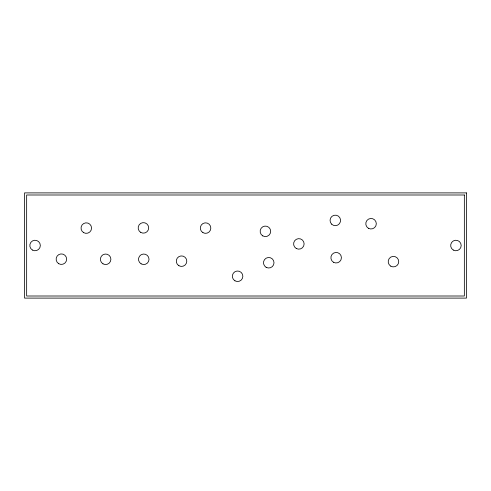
<?xml version="1.0" encoding="UTF-8"?>
<svg xmlns="http://www.w3.org/2000/svg" width="491" height="491" viewBox="0 0 491 491"><rect width="100%" height="100%" fill="white"/><g stroke="black" fill="none" stroke-linecap="round" stroke-linejoin="round"><path stroke-width="0.74" d="M466.45 192.895L24.55 192.895L24.55 298.105L466.45 298.105L466.45 192.895M464.345 194.995L26.655 194.995L26.655 296.005L464.345 296.005L464.345 194.995M32.443 250.054A5.26 5.26 0 0 0 40.33 245.5A5.26 5.26 0 0 0 32.443 240.946A5.26 5.26 0 0 0 32.443 250.054M453.297 250.054A5.26 5.26 0 0 0 461.19 245.5A5.26 5.26 0 0 0 453.297 240.946A5.26 5.26 0 0 0 453.297 250.054M333.524 262.268A5.26 5.26 0 0 0 341.417 257.707A5.26 5.26 0 0 0 333.524 253.153A5.26 5.26 0 0 0 333.524 262.268M368.422 228.278A5.26 5.26 0 0 0 376.315 223.724A5.26 5.26 0 0 0 368.422 219.164A5.26 5.26 0 0 0 368.422 228.278M140.794 232.439A5.26 5.26 0 0 0 148.687 227.885A5.26 5.26 0 0 0 140.794 223.331A5.26 5.26 0 0 0 140.794 232.439M178.908 265.729A5.26 5.26 0 0 0 186.795 261.169A5.26 5.26 0 0 0 178.908 256.615A5.26 5.26 0 0 0 178.908 265.729M262.777 235.895A5.26 5.26 0 0 0 270.67 231.341A5.26 5.26 0 0 0 262.777 226.781A5.26 5.26 0 0 0 262.777 235.895M58.767 263.728A5.26 5.26 0 0 0 66.653 259.168A5.26 5.26 0 0 0 58.767 254.614A5.26 5.26 0 0 0 58.767 263.728M83.666 232.648A5.26 5.26 0 0 0 91.559 228.088A5.26 5.26 0 0 0 83.666 223.534A5.26 5.26 0 0 0 83.666 232.648M202.936 232.648A5.26 5.26 0 0 0 210.829 228.088A5.26 5.26 0 0 0 202.936 223.534A5.26 5.26 0 0 0 202.936 232.648M296.233 248.458A5.26 5.26 0 0 0 304.119 243.904A5.26 5.26 0 0 0 296.233 239.344A5.26 5.26 0 0 0 296.233 248.458M390.824 266.19A5.26 5.26 0 0 0 398.717 261.635A5.26 5.26 0 0 0 390.824 257.075A5.26 5.26 0 0 0 390.824 266.19M103.012 263.845A5.26 5.26 0 0 0 110.898 259.285A5.26 5.26 0 0 0 103.012 254.731A5.26 5.26 0 0 0 103.012 263.845M141.138 263.845A5.26 5.26 0 0 0 149.025 259.285A5.26 5.26 0 0 0 141.138 254.731A5.26 5.26 0 0 0 141.138 263.845M234.968 280.821A5.26 5.26 0 0 0 242.855 276.261A5.26 5.26 0 0 0 234.968 271.707A5.26 5.26 0 0 0 234.968 280.821M266.116 267.3A5.26 5.26 0 0 0 274.009 262.746A5.26 5.26 0 0 0 266.116 258.192A5.26 5.26 0 0 0 266.116 267.3M331.597 224.129A5.26 5.26 0 0 0 340.398 221.766A5.26 5.26 0 0 0 333.96 215.328A5.26 5.26 0 0 0 331.597 224.129"/></g></svg>
